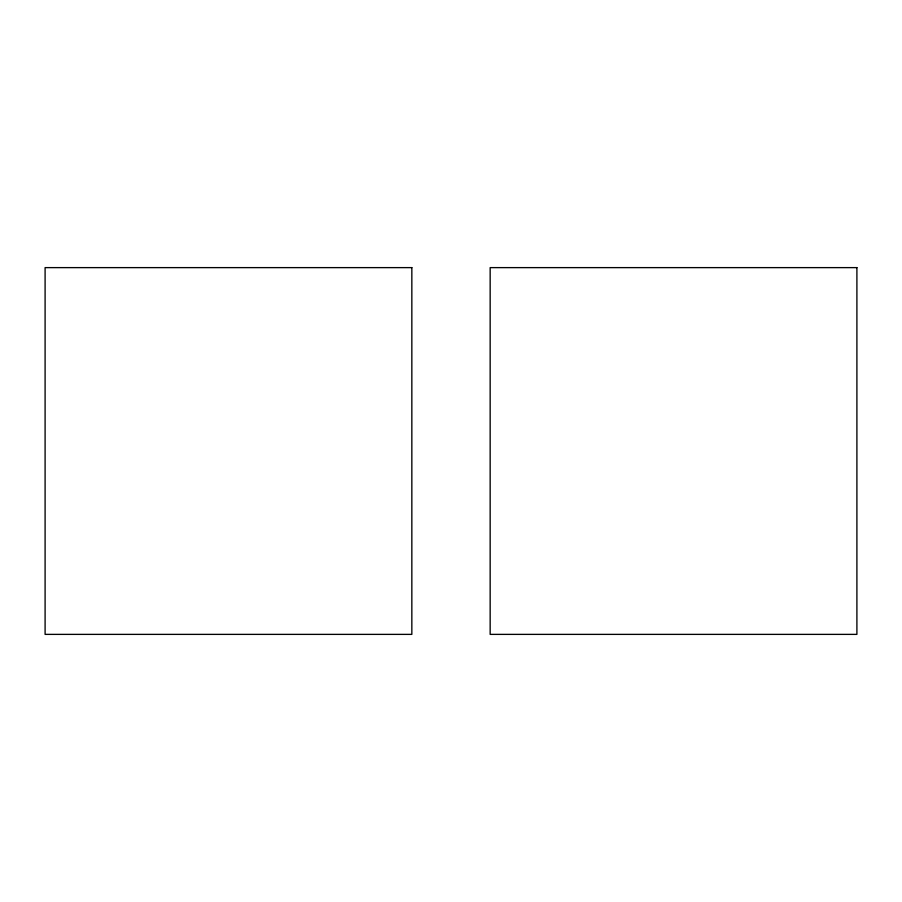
<?xml version="1.0" encoding="UTF-8"?>
<svg xmlns="http://www.w3.org/2000/svg" width="902" height="902" viewBox="0 0 902 902"><rect width="100%" height="100%" fill="white"/><g stroke="black" fill="none" stroke-linecap="round" stroke-linejoin="round"><path stroke-width="1.35" d="M411.842 267.623L45.1 267.623L45.1 634.377L411.842 634.377L411.842 267.623M856.9 267.623L490.158 267.623L490.158 634.377L856.9 634.377L856.9 267.623"/></g></svg>
